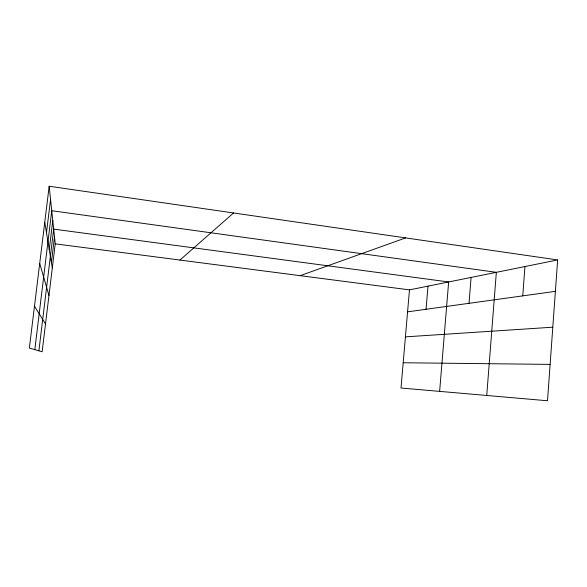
<?xml version="1.0" encoding="UTF-8"?>
<svg xmlns="http://www.w3.org/2000/svg" width="587" height="587" viewBox="0 0 587 587"><rect width="100%" height="100%" fill="white"/><g stroke="black" fill="none" stroke-linecap="round" stroke-linejoin="round"><path stroke-width="0.88" d="M557.65 259.938L547.502 400.76L401.009 388.014L409.469 289.875L557.65 259.938L49.169 186.24L29.35 348.069L42.147 351.752L55.229 243.847L49.169 186.24M522.746 295.877L524.947 266.542M486.74 395.469L496.338 272.324L51.744 210.718L34.802 349.639M469.013 303.325L471.09 277.424M439.626 391.375L448.651 281.958L53.681 229.121L38.889 350.813M426.045 309.283L428.004 286.133M49.249 249.497L52.779 220.529M51.399 262.492L54.503 236.928M46.483 232.738L50.555 199.419M179.952 260.056L233.545 212.964M300.14 275.67L405.639 237.904M407.576 311.836L555.383 291.35M405.419 336.857L552.8 327.201M403.188 362.751L550.122 364.395M55.229 243.847L409.469 289.875M34.479 306.216L45.515 323.958M39.718 263.453L48.97 295.474M44.759 222.282L52.302 267.98"/></g></svg>
